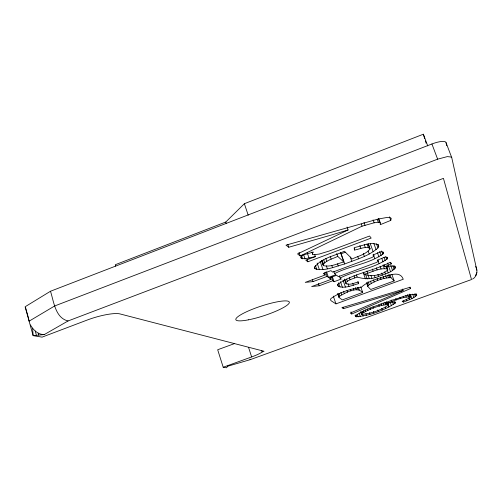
<?xml version="1.0" encoding="UTF-8"?>
<svg xmlns="http://www.w3.org/2000/svg" width="502" height="502" viewBox="0 0 502 502"><rect width="100%" height="100%" fill="white"/><g stroke="black" fill="none" stroke-linecap="round" stroke-linejoin="round"><path stroke-width="0.75" d="M472.551 279.099C476.461 277.029 477.873 271.871 476.316 267.861L451.756 157.647L446.052 142.643A13.993 3.784 -21.5 0 0 431.921 143.98L50.482 291.254L25.1 306.778L33.132 335.65L42.08 337.137L87.26 320.025A25.401 5.353 -16.1 0 1 119.984 313.919L264.058 351.262L262.119 351.965A15.832 2.203 -18.1 0 1 251.634 356.941L223.202 367.244L217.68 349.743L234.365 343.644M386.797 266.311L387.808 270.095C381.213 275.429 372.346 276.803 364.345 274.387L363.58 272.216M378.815 218.652L380.372 222.982L380.246 224.683L390.769 220.403L391.253 218.351L389.947 217.535L387.387 217.385L378.006 219.085L285.996 245.145L288.769 247.254L331.684 234.923L348.087 229.972L347.051 227.036M476.285 274.933L476.505 273.653M391.874 274.462L394.177 280.9L370.714 289.497L367.784 286.479L368.016 285.569L366.981 282.632M373.369 254.194L373.877 255.637L373.651 256.472L371.969 257.476L332.782 272.147L330.918 270.641L323.263 273.483L325.202 274.958L305.216 282.388L313.041 281.597L327.084 276.389L328.44 277.424L335.888 274.663L334.583 273.603L333.849 271.475M409.563 294.103L410.554 296.851L410.366 297.498L402.171 301.482L403.595 302.078C408 300.014 413.366 298.872 416.729 295.176L416.647 294.661C408.408 293.256 400.069 298.37 392.144 300.108C379.926 305.122 366.209 307.883 355.447 315.814L355.573 316.68C369.378 315.99 383.867 310.594 395.381 302.988L395.287 302.449L394.227 302.135L392.087 302.26L385.567 303.628L385.072 302.242M475.538 275.611L476.887 272.655M384.808 266.675L391.315 263.889L390.098 262.333C373.494 271.155 353.37 273.395 337.965 284.207L337.658 285.337L338.379 286.328C344.987 288.926 352.147 285.218 358.585 283.643L358.384 281.992C354.425 282.789 350.095 285.418 346.054 283.762L345.778 282.645C348.79 279.539 353.289 278.679 357.16 277.035C364.232 279.25 371.624 279.463 378.608 276.489C384.262 274.054 391.679 272.868 395.425 267.616L395.199 266.869L394.126 266.223L392.2 265.953L384.808 266.675L384.03 264.498M323.031 264.893C326.156 260.017 332.876 258.932 337.714 256.359L343.763 261.956C337.231 263.638 330.285 267.378 323.395 265.627L321.581 260.676M377.968 247.906L378.728 246.338L378.364 245.007C370.871 241.205 361.842 246.118 354.217 247.624L354.663 250.052C359.532 249.199 364.923 246.212 369.823 248.183L370.03 248.954C365.851 254.501 358.171 256.051 352.159 258.957L344.385 251.232C334.407 256.001 320.834 258.11 314.359 267.673L315.036 268.771C324.901 271.626 335.236 266.38 344.73 263.958C356.087 259.484 368.713 256.258 377.968 247.906L376.475 243.74M334.583 273.603C350.063 265.633 369.616 263.983 383.616 253.46L383.402 252.475L381.507 251.508L372.867 255.041L373.877 255.637M361.691 313.599L361.453 314.403C370.865 313.656 380.83 310.255 388.667 304.952L388.579 304.588C379.236 304.839 369.855 309.1 361.691 313.599L361.214 312.225M340.08 278.045C355.127 270.396 373.952 268.683 387.632 258.624L387.45 257.702L385.643 256.804L377.266 260.212L378.232 260.758L377.993 261.555L376.362 262.508L338.386 276.677L336.641 275.272L329.224 278.02L331.044 279.401L311.667 286.573L319.19 285.776L332.807 280.737L334.081 281.71L341.304 279.037L340.08 278.045L339.308 275.824M30.39 324.957L32.624 328.264L33.132 335.65L44.314 334.558L68.059 320.96L443.442 178.354L471.503 279.545L250.147 359.689L227.77 366.215L226.458 367.784L223.202 367.244M115.717 266.16L115.284 264.723L225.781 222.028L244.38 203.693L423.355 134.216L427.742 145.9M338.95 297.379L338.919 296.594C345.476 293.074 356.025 285.87 362.695 292.434L342.27 299.92L338.95 297.379L337.695 293.739M368.016 285.569C374.592 281.032 382.888 277.75 390.958 277.662L394.177 280.9M348.087 229.972L297.523 253.912L300.209 255.951L362.055 226.189L374.147 222.8L378.263 222.223L380.372 222.982M402.585 289.058L403.106 290.507L350.296 313.053L351.764 313.995L410.548 288.537L410.027 287.094M451.756 157.647L450.921 156.994L447.301 156.611L437.637 159.165L54.662 305.969L29.103 321.173L28.47 318.224M314.647 254.388L315.407 256.604L305.8 260.205L307.877 261.787L371.16 238.073L369.56 236.022L329.218 251.044L319.216 254.062L313.938 254.696L312.696 254.313L311.962 251.998M364.345 274.387C371.863 272.241 379.876 267.233 387.814 269.16M385.567 303.628C393.744 301.269 401.97 296.688 410.554 296.851M335.97 303.879L403.288 279.231C400.307 271.419 391.974 274.5 386.082 275.993C377.579 278.892 368.035 280.982 361.321 287.263C350.653 288.863 339.741 292.177 330.931 298.527L330.416 299.794L331.238 300.849L335.97 303.879L333.303 296.117M345.414 252.217L341.165 253.736L344.73 263.958M403.106 290.507L343.443 308.667L341.912 307.682L409.651 287.382L410.548 288.537M227.331 366.328L227.77 366.215M300.849 257.049L301.325 258.448L305.021 258.8L315.407 256.604M44.314 334.558C39.583 334.803 35.447 331.822 32.624 328.264M68.059 320.96C55.214 317.973 53.833 301.438 50.482 291.254M250.14 359.677L249.94 359.074M476.9 270.239L475.77 266.399M431.921 143.98L437.637 159.165M389.47 216.808L390.769 220.403M416.233 293.808L416.729 295.176M415.556 293.777L416.296 295.822M414.357 293.883L415.342 296.6M412.657 294.122L413.88 297.51M410.485 294.467L411.947 298.527M409.337 295.214L409.833 296.594M408.866 297.598L409.594 299.625M407.618 294.605L408.364 296.676M378.288 218.784L379.587 222.405M405.779 295.665L406.281 297.046M394.917 266.198L395.425 267.616M406.325 299.462L406.808 300.811M394.045 265.652L395.061 268.476M377.215 219.318L378.263 222.223M392.84 265.928L394.101 269.442M403.213 296.287L403.708 297.673M390.794 262.439L391.315 263.889M390.794 265.614L392.551 270.522M403.112 300.729L403.595 302.078M387.13 257.231L387.632 258.624M373.105 219.889L374.147 222.8M385.843 256.873L386.841 259.647M399.95 297.222L400.445 298.608M387.557 263.061L388.335 265.238M388.535 266.073L390.537 271.67M383.101 252.017L383.616 253.46M384.017 257.288L385.254 260.751M381.533 250.956L382.813 254.539M389.91 274.732L390.958 277.662M386.797 267.259L387.557 269.386M377.981 244.242L378.728 246.338M387.167 270.032L388.165 272.824M388.768 274.575L389.822 277.518M385.837 266.455L386.603 268.608M379.656 251.402L381.187 255.694M381.815 258.442L383.051 261.9M387.569 275.378L388.36 277.587M395.796 298.521L396.291 299.914M383.013 264.968L384.294 268.564M384.689 271.908L385.436 274.004M377.397 252.613L378.922 256.892M385.661 275.698L386.452 277.913M394.892 301.627L395.381 302.988M373.883 243.495L376.105 249.72M394.045 301.696L394.773 303.735M380.039 266.142L381.068 269.022M377.805 260.118L379.035 263.569M392.495 301.978L393.461 304.689M363.994 222.405L365.036 225.329M383.239 276.47L383.974 278.516M381.595 273.107L382.342 275.196M391.177 300.058L391.673 301.451M370.269 243.658L373.149 251.772M373.262 254.351L374.781 258.624M390.261 302.461L391.466 305.843M380.321 277.336L381.049 279.388M361.277 223.992L362.055 226.189M368.324 243.966L369.823 248.183M368.286 244.047L370.03 248.954M376.349 267.804L377.121 269.976M367.031 243.991L368.286 247.53M377.862 274.393L378.608 276.489M387.939 302.901L388.667 304.952M387.557 303.013L388.046 304.388M388.165 305.109L388.881 307.13M386.553 301.696L387.048 303.082M368.161 251.056L369.202 253.999M386.603 302.995L387.086 304.375M377.096 278.453L377.824 280.505M384.978 302.474L385.712 304.545M364.345 244.738L365.349 247.58M372.333 269.059L373.105 271.231M374.341 275.435L375.082 277.524M385.335 307.149L385.812 308.498M383.17 302.838L383.904 304.915M373.482 279.884L374.203 281.936M363.297 253.416L364.333 256.346M381.005 303.384L381.74 305.461M370.94 275.491L371.926 278.29M359.846 245.553L360.856 248.402M381.727 308.46L382.248 309.935M366.943 270.973L367.709 273.144M370.476 281.095L371.254 283.31M378.784 304.802L379.274 306.182M367.828 274.538L369.309 278.742M365.431 274.01L367.163 278.93M368.104 281.603L369.139 284.546M377.68 309.979L378.201 311.453M357.775 256.629L358.547 258.819M363.191 272.548L365.425 278.892M366.504 282.827L367.784 286.479M354.161 248.622L354.663 250.052M372.992 306.766L373.475 308.153M373.413 311.472L373.927 312.947M369.999 307.889L370.489 309.276M350.296 257.043L351.827 261.429M360.7 286.724L362.695 292.434M356.401 274.87L357.16 277.035M369.485 312.74L369.999 314.214M357.857 281.547L358.585 283.643M367.408 308.937L367.891 310.324M358.597 287.702L359.363 289.886M354.004 275.742L354.763 277.913M357.43 287.451L358.196 289.641M365.211 309.91L365.694 311.296M365.883 313.781L366.404 315.262M355.548 287.546L356.313 289.742M363.417 310.807L363.9 312.188M352.605 283.172L353.333 285.268M362.067 311.591L362.544 312.972M362.657 314.729L363.122 316.078M353.358 288.744L353.872 290.212M349.354 277.6L350.114 279.765M340.419 252.355L343.763 261.956M360.499 311.66L361.453 314.403M359.137 313.267L360.317 316.649M350.396 289.572L350.911 291.041M346.587 279.024L347.34 281.183M348.037 283.605L349.009 286.397M336.723 253.504L337.714 256.359M357.173 314.227L358.114 316.938M344.535 279.062L345.778 282.645M344.818 280.204L346.054 283.762M355.824 314.911L356.533 316.95M346.97 290.746L347.478 292.22M337.539 263.839L338.298 266.029M342.985 280.047L345.42 287.062M355.096 315.312L355.573 316.68M351.03 311.893L351.764 313.995M340.438 281.641L342.389 287.276M343.525 291.267L344.284 293.469M330.184 256.271L331.169 259.12M338.536 282.783L340.005 287.031M331.753 265.445L332.512 267.641M340.902 292.471L341.667 294.674M337.639 284.195L338.379 286.328M339.051 293.544L339.81 295.741M342.935 307.193L343.443 308.667M332.305 276.564L334.081 281.71M325.861 258.511L326.84 261.354M337.915 293.67L338.919 296.594M331.527 277.035L332.807 280.737M326.338 265.865L327.354 268.802M330.329 277.317L331.044 279.401M323.765 259.929L324.744 262.759M326.501 271.789L328.44 277.424M322.259 260.412L323.476 263.939M321.713 260.726L323.395 265.627M325.616 272.134L327.084 276.389M324.468 272.812L325.202 274.958M320.157 261.391L322.943 269.505M317.132 263.067L319.416 269.737M315.35 265.32L316.781 269.492M314.321 266.669L315.036 268.771M318.431 283.561L319.19 285.776M307.28 252.926L309.044 258.103M307.13 259.597L307.877 261.787M312.313 279.476L313.041 281.597M303.509 254.345L305.021 258.8M301.727 256.064L302.675 258.856M299.004 252.406L300.209 255.951M287.815 244.443L288.769 247.254M244.38 203.693L248.195 215.214M225.781 222.028L226.258 223.484M261.642 350.49L262.119 351.965M248.572 347.44L251.634 356.941M423.355 134.216L424.717 138.69M425.401 140.924L426.085 143.164M301.325 258.448L300.968 257.187L302.355 255.223L313.386 252.035L312.445 253.403L312.696 254.313M38.215 333.165L38.754 335.098M35.253 331.094L36.433 335.33M25.514 307.431L28.313 317.49M446.052 142.643L446.761 145.687M248.509 319.818A28.131 4.995 -18.2 0 0 289.347 302.555A28.131 4.995 -18.2 0 0 249.914 310.28A28.131 4.995 -18.2 0 0 248.509 319.818"/></g></svg>
